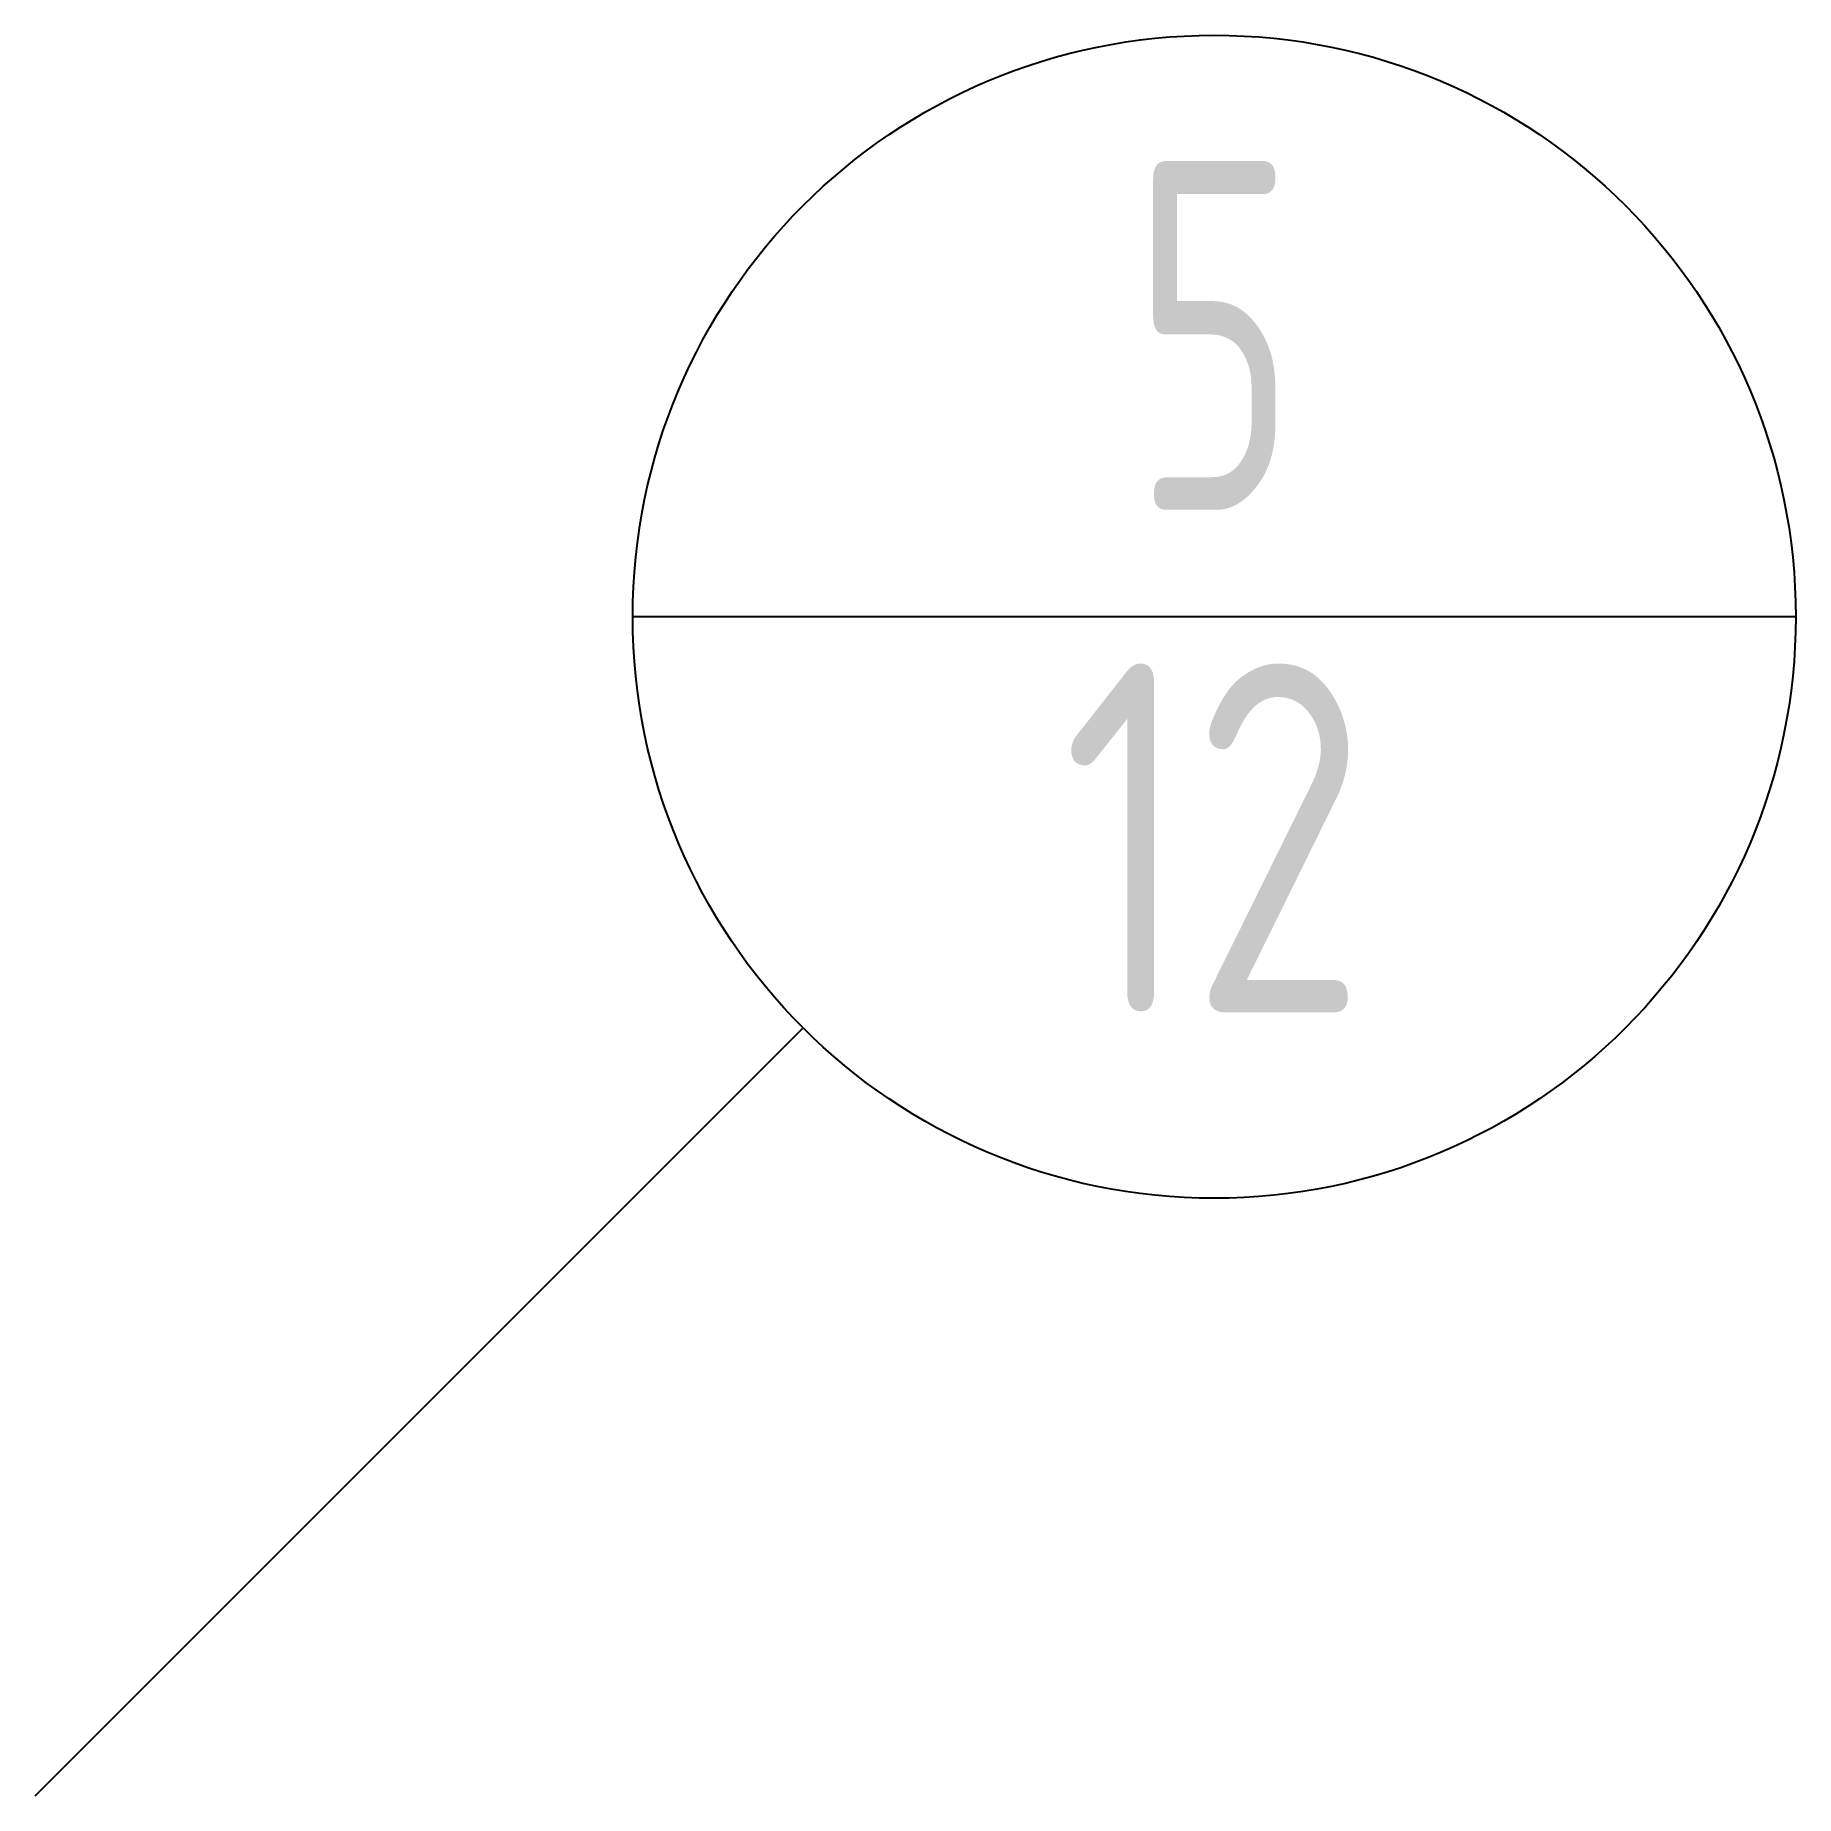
# Model space of a CAD drawing. Extents: x 3 to 1517, y 0 to 1513.
import ezdxf
from ezdxf.enums import TextEntityAlignment as Align

# ---------------------------------------------------------------- set-up
doc = ezdxf.new("R2010")
doc.units = 0
doc.header["$LTSCALE"] = 1000
doc.header["$MEASUREMENT"] = 0
doc.layers.add('PUB_TEXT', color=7, linetype='Continuous')
doc.styles.add('国标', font='gbenor.shx', dxfattribs={"bigfont": 'gbcbig.shx'})

# ---------------------------------------------------------------- blocks, each defined once
blk = doc.blocks.new('yinchubiaozhu3')
at = {"color": 4}
for p, q in [((1513.8, 1013.8), (513.8, 1013.8)), ((0, 0), (660.3, 660.3))]:
    blk.add_line(p, q, dxfattribs=at)
blk.add_circle((1013.8, 1013.8), 500, dxfattribs=at)

msp = doc.modelspace()

# ---------------------------------------------------------------- block references
msp.add_blockref('yinchubiaozhu3', (2.8, -0.4))

# ---------------------------------------------------------------- texts
at = {"layer": 'PUB_TEXT', "color": 7, "style": '国标'}
for s, width, p, p2 in [('5', 0.95607, (946, 1105.4), (1087.3, 1105.4)), ('12', 0.943244, (885.8, 673.2), (1147.5, 673.2))]:
    msp.add_text(s, height=300, dxfattribs=dict(at, width=width)).set_placement(p, p2, align=Align.FIT)

doc.saveas('drawing.dxf')
